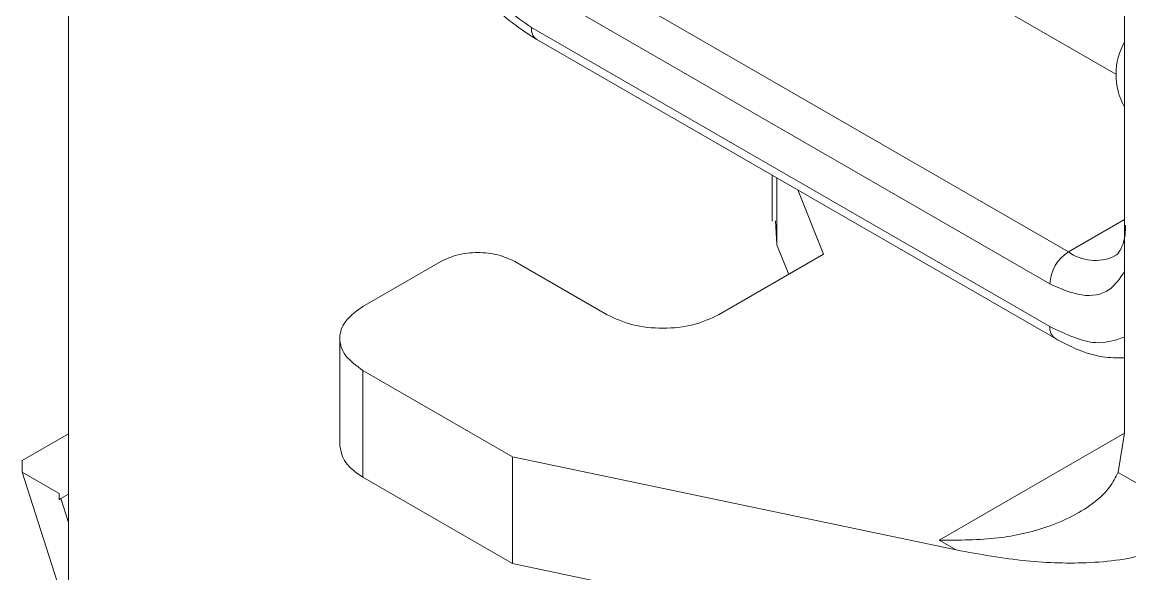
# Model space of a CAD drawing. Extents: x 4137 to 28680, y 2446 to 6814.
# Drawn here: x 24309.7 to 24363, y 6361.8 to 6388.4 of the extents above; entities that cross this region are included whole.
import ezdxf

# ---------------------------------------------------------------- set-up
doc = ezdxf.new("R2010")
doc.units = 0
doc.header["$LTSCALE"] = 0.5
doc.layers.get('0').update_dxf_attribs({"linetype": 'CONTINUOUS'})

msp = doc.modelspace()

# ---------------------------------------------------------------- linework, layer by layer
at = {"color": 7, "linetype": 'Continuous', "lineweight": 15}
for p, q in [((24311.89, 6666.926), (24311.89, 6358.274)), ((24311.89, 6666.926), (24311.89, 6358.274)), ((24311.89, 6666.926), (24311.89, 6358.274)), ((24311.89, 6666.926), (24311.89, 6358.274)), ((24362.692, 6368.584), (24362.692, 6418.997)), ((24362.692, 6368.584), (24362.692, 6418.997)), ((24362.692, 6368.584), (24362.692, 6418.997)), ((24362.692, 6368.584), (24362.692, 6418.997)), ((24335.054, 6391.718), (24360.001, 6377.317)), ((24335.054, 6391.718), (24360.001, 6377.317)), ((24335.054, 6391.718), (24360.001, 6377.317)), ((24335.054, 6391.718), (24360.001, 6377.317)), ((24353.683, 6390.838), (24362.289, 6385.868)), ((24353.683, 6390.838), (24362.289, 6385.868)), ((24353.683, 6390.838), (24362.289, 6385.868)), ((24353.683, 6390.838), (24362.289, 6385.868)), ((24334.163, 6390.175), (24359.11, 6375.773)), ((24334.163, 6390.175), (24359.11, 6375.773)), ((24334.163, 6390.175), (24359.11, 6375.773)), ((24334.163, 6390.175), (24359.11, 6375.773)), ((24359.11, 6373.716), (24334.163, 6388.117)), ((24359.11, 6373.716), (24334.163, 6388.117)), ((24359.11, 6373.716), (24334.163, 6388.117)), ((24359.11, 6373.716), (24334.163, 6388.117)), ((24334.424, 6387.54), (24359.371, 6373.139)), ((24334.424, 6387.54), (24359.371, 6373.139)), ((24334.424, 6387.54), (24359.371, 6373.139)), ((24334.424, 6387.54), (24359.371, 6373.139)), ((24345.746, 6381.004), (24345.746, 6378.801)), ((24345.746, 6381.004), (24345.746, 6378.801)), ((24345.746, 6381.004), (24345.746, 6378.801)), ((24345.746, 6381.004), (24345.746, 6378.801)), ((24346.977, 6380.294), (24348.215, 6377.198)), ((24346.977, 6380.294), (24348.215, 6377.198)), ((24346.977, 6380.294), (24348.215, 6377.198)), ((24346.977, 6380.294), (24348.215, 6377.198)), ((24345.912, 6378.81), (24345.972, 6377.661)), ((24345.912, 6378.81), (24345.972, 6377.661)), ((24345.912, 6378.81), (24345.972, 6377.661)), ((24345.912, 6378.81), (24345.972, 6377.661)), ((24345.972, 6377.661), (24346.543, 6376.233)), ((24345.972, 6377.661), (24346.543, 6376.233)), ((24345.972, 6377.661), (24346.543, 6376.233)), ((24345.972, 6377.661), (24346.543, 6376.233)), ((24348.215, 6377.198), (24343.162, 6374.281)), ((24348.215, 6377.198), (24343.162, 6374.281)), ((24348.215, 6377.198), (24343.162, 6374.281)), ((24348.215, 6377.198), (24343.162, 6374.281)), ((24329.798, 6376.853), (24326.056, 6374.693)), ((24329.798, 6376.853), (24326.056, 6374.693)), ((24329.798, 6376.853), (24326.056, 6374.693)), ((24329.798, 6376.853), (24326.056, 6374.693)), ((24337.816, 6374.281), (24333.362, 6376.853)), ((24337.816, 6374.281), (24333.362, 6376.853)), ((24337.816, 6374.281), (24333.362, 6376.853)), ((24337.816, 6374.281), (24333.362, 6376.853)), ((24324.949, 6373.155), (24324.949, 6368)), ((24324.949, 6373.155), (24324.949, 6368)), ((24324.949, 6373.155), (24324.949, 6368)), ((24324.949, 6373.155), (24324.949, 6368)), ((24326.056, 6371.607), (24333.254, 6367.451)), ((24326.056, 6371.607), (24326.056, 6366.463)), ((24326.056, 6371.607), (24333.254, 6367.451)), ((24326.056, 6371.607), (24326.056, 6366.463)), ((24326.056, 6371.607), (24333.254, 6367.451)), ((24326.056, 6371.607), (24326.056, 6366.463)), ((24326.056, 6371.607), (24333.254, 6367.451)), ((24326.056, 6371.607), (24326.056, 6366.463)), ((24311.89, 6368.561), (24309.662, 6367.275)), ((24311.89, 6368.561), (24309.662, 6367.275)), ((24311.89, 6368.561), (24309.662, 6367.275)), ((24311.89, 6368.561), (24309.662, 6367.275)), ((24362.387, 6366.703), (24362.692, 6368.584)), ((24362.387, 6366.703), (24362.692, 6368.584)), ((24362.387, 6366.703), (24362.692, 6368.584)), ((24362.387, 6366.703), (24362.692, 6368.584)), ((24309.662, 6366.713), (24309.662, 6367.275)), ((24309.662, 6366.713), (24309.662, 6367.275)), ((24309.662, 6366.713), (24309.662, 6367.275)), ((24309.662, 6366.713), (24309.662, 6367.275)), ((24333.254, 6367.451), (24354.604, 6362.965)), ((24333.254, 6367.451), (24333.254, 6362.307)), ((24333.254, 6367.451), (24354.604, 6362.965)), ((24333.254, 6367.451), (24333.254, 6362.307)), ((24333.254, 6367.451), (24354.604, 6362.965)), ((24333.254, 6367.451), (24333.254, 6362.307)), ((24333.254, 6367.451), (24354.604, 6362.965)), ((24333.254, 6367.451), (24333.254, 6362.307)), ((24309.662, 6366.713), (24311.444, 6365.684)), ((24311.89, 6359.768), (24309.662, 6366.713)), ((24309.662, 6366.713), (24311.444, 6365.684)), ((24311.89, 6359.768), (24309.662, 6366.713)), ((24309.662, 6366.713), (24311.444, 6365.684)), ((24311.89, 6359.768), (24309.662, 6366.713)), ((24309.662, 6366.713), (24311.444, 6365.684)), ((24311.89, 6359.768), (24309.662, 6366.713)), ((24326.056, 6366.463), (24333.254, 6362.307)), ((24326.056, 6366.463), (24333.254, 6362.307)), ((24326.056, 6366.463), (24333.254, 6362.307)), ((24326.056, 6366.463), (24333.254, 6362.307)), ((24365.811, 6364.726), (24362.388, 6366.702)), ((24365.811, 6364.726), (24362.388, 6366.702)), ((24365.811, 6364.726), (24362.388, 6366.702)), ((24365.811, 6364.726), (24362.388, 6366.702)), ((24311.444, 6365.684), (24311.444, 6365.394)), ((24311.444, 6365.684), (24311.444, 6365.394)), ((24311.444, 6365.684), (24311.444, 6365.394)), ((24311.444, 6365.684), (24311.444, 6365.394)), ((24311.89, 6365.651), (24311.444, 6365.394)), ((24311.89, 6365.651), (24311.444, 6365.394)), ((24311.89, 6365.651), (24311.444, 6365.394)), ((24311.89, 6365.651), (24311.444, 6365.394)), ((24311.444, 6365.394), (24311.523, 6365.439)), ((24311.444, 6365.394), (24311.523, 6365.439)), ((24311.444, 6365.394), (24311.523, 6365.439)), ((24311.444, 6365.394), (24311.523, 6365.439)), ((24311.523, 6365.439), (24311.89, 6365.651)), ((24311.523, 6365.439), (24311.89, 6365.651)), ((24311.523, 6365.439), (24311.89, 6365.651)), ((24311.523, 6365.439), (24311.89, 6365.651)), ((24311.523, 6365.439), (24311.89, 6364.295)), ((24311.523, 6365.439), (24311.89, 6364.295)), ((24311.523, 6365.439), (24311.89, 6364.295)), ((24311.523, 6365.439), (24311.89, 6364.295)), ((24353.783, 6363.439), (24354.604, 6362.965)), ((24353.783, 6363.439), (24354.604, 6362.965)), ((24353.783, 6363.439), (24354.604, 6362.965)), ((24353.783, 6363.439), (24354.604, 6362.965)), ((24333.254, 6362.307), (24354.053, 6357.937)), ((24333.254, 6362.307), (24354.053, 6357.937)), ((24333.254, 6362.307), (24354.053, 6357.937)), ((24333.254, 6362.307), (24354.053, 6357.937))]:
    msp.add_line(p, q, dxfattribs=at)
at = {"color": 8, "linetype": 'Continuous', "lineweight": 15}
for p, q in [((24345.972, 6380.874), (24345.972, 6377.661)), ((24345.972, 6380.874), (24345.972, 6377.661)), ((24345.972, 6380.874), (24345.972, 6377.661)), ((24345.972, 6380.874), (24345.972, 6377.661)), ((24360.001, 6377.317), (24362.692, 6378.87)), ((24360.001, 6377.317), (24362.692, 6378.87)), ((24360.001, 6377.317), (24362.692, 6378.87)), ((24360.001, 6377.317), (24362.692, 6378.87)), ((24353.783, 6363.439), (24362.692, 6368.583)), ((24353.783, 6363.439), (24362.692, 6368.583)), ((24353.783, 6363.439), (24362.692, 6368.583)), ((24353.783, 6363.439), (24362.692, 6368.583))]:
    msp.add_line(p, q, dxfattribs=at)
for centre, radius, start, end in [((24334.781, 6388.049), 0.621, 173.7001, 234.9888), ((24334.781, 6388.049), 0.621, 173.7001, 234.9888), ((24334.781, 6388.049), 0.621, 173.7001, 234.9888), ((24334.781, 6388.049), 0.621, 173.7001, 234.9888), ((24361.294, 6379.124), 2.222, 234.4119, 293.9675), ((24361.294, 6379.124), 2.222, 234.4119, 293.9675), ((24361.294, 6379.124), 2.222, 234.4119, 293.9675), ((24361.294, 6379.124), 2.222, 234.4119, 293.9675), ((24359.71, 6373.639), 0.604, 172.745, 235.9585), ((24359.71, 6373.639), 0.604, 172.745, 235.9585), ((24359.71, 6373.639), 0.604, 172.745, 235.9585), ((24359.71, 6373.639), 0.604, 172.745, 235.9585)]:
    msp.add_arc(centre, radius, start, end, dxfattribs=at)
at = {"color": 7, "linetype": 'Continuous', "lineweight": 15}
for centre, radius, start, end in [((24365.529, 6385.848), 3.238, 150.4176, 208.8124), ((24365.529, 6385.848), 3.238, 150.4176, 208.8124), ((24365.529, 6385.848), 3.238, 150.4176, 208.8124), ((24365.529, 6385.848), 3.238, 150.4176, 208.8124), ((24361.045, 6375.685), 1.936, 122.6052, 177.3948), ((24361.045, 6375.685), 1.936, 122.6052, 177.3948), ((24361.045, 6375.685), 1.936, 122.6052, 177.3948), ((24361.045, 6375.685), 1.936, 122.6052, 177.3948)]:
    msp.add_arc(centre, radius, start, end, dxfattribs=at)
for points, knots in [([(24328.003, 6398.662), (24328.012, 6398.361), (24328.038, 6397.497), (24328.314, 6395.994), (24328.905, 6394.198), (24329.751, 6392.447), (24330.812, 6390.812), (24332.048, 6389.365), (24333.274, 6388.264), (24334.089, 6387.752), (24334.424, 6387.54)], [0, 0, 0, 0, 0.074246, 0.21271, 0.350763, 0.48841, 0.625998, 0.763953, 0.902727, 1, 1, 1, 1]), ([(24328.003, 6398.662), (24328.012, 6398.361), (24328.038, 6397.497), (24328.314, 6395.994), (24328.905, 6394.198), (24329.751, 6392.447), (24330.812, 6390.812), (24332.048, 6389.365), (24333.274, 6388.264), (24334.089, 6387.752), (24334.424, 6387.54)], [0, 0, 0, 0, 0.074246, 0.21271, 0.350763, 0.48841, 0.625998, 0.763953, 0.902727, 1, 1, 1, 1]), ([(24328.003, 6398.662), (24328.012, 6398.361), (24328.038, 6397.497), (24328.314, 6395.994), (24328.905, 6394.198), (24329.751, 6392.447), (24330.812, 6390.812), (24332.048, 6389.365), (24333.274, 6388.264), (24334.089, 6387.752), (24334.424, 6387.54)], [0, 0, 0, 0, 0.074246, 0.21271, 0.350763, 0.48841, 0.625998, 0.763953, 0.902727, 1, 1, 1, 1]), ([(24328.003, 6398.662), (24328.012, 6398.361), (24328.038, 6397.497), (24328.314, 6395.994), (24328.905, 6394.198), (24329.751, 6392.447), (24330.812, 6390.812), (24332.048, 6389.365), (24333.274, 6388.264), (24334.089, 6387.752), (24334.424, 6387.54)], [0, 0, 0, 0, 0.074246, 0.21271, 0.350763, 0.48841, 0.625998, 0.763953, 0.902727, 1, 1, 1, 1]), ([(24334.163, 6388.117), (24333.405, 6388.656), (24331.887, 6389.733), (24329.973, 6392.385), (24328.633, 6395.368), (24328.459, 6397.221), (24328.372, 6398.148)], [0, 0, 0, 0, 0.25, 0.4999998, 0.7499998, 1, 1, 1, 1]), ([(24334.163, 6388.117), (24333.405, 6388.656), (24331.887, 6389.733), (24329.973, 6392.385), (24328.633, 6395.368), (24328.459, 6397.221), (24328.372, 6398.148)], [0, 0, 0, 0, 0.25, 0.4999998, 0.7499998, 1, 1, 1, 1]), ([(24334.163, 6388.117), (24333.405, 6388.656), (24331.887, 6389.733), (24329.973, 6392.385), (24328.633, 6395.368), (24328.459, 6397.221), (24328.372, 6398.148)], [0, 0, 0, 0, 0.25, 0.4999998, 0.7499998, 1, 1, 1, 1]), ([(24334.163, 6388.117), (24333.405, 6388.656), (24331.887, 6389.733), (24329.973, 6392.385), (24328.633, 6395.368), (24328.459, 6397.221), (24328.372, 6398.148)], [0, 0, 0, 0, 0.25, 0.4999998, 0.7499998, 1, 1, 1, 1]), ([(24362.75, 6378.603), (24362.745, 6378.447), (24362.728, 6377.993), (24362.549, 6377.451), (24362.364, 6377.183), (24362.229, 6377.13), (24362.189, 6377.114)], [0, 0, 0, 0, 0.1769264, 0.5135403, 0.8554986, 1, 1, 1, 1]), ([(24362.75, 6378.603), (24362.745, 6378.447), (24362.728, 6377.993), (24362.549, 6377.451), (24362.364, 6377.183), (24362.229, 6377.13), (24362.189, 6377.114)], [0, 0, 0, 0, 0.1769264, 0.5135403, 0.8554986, 1, 1, 1, 1]), ([(24362.75, 6378.603), (24362.745, 6378.447), (24362.728, 6377.993), (24362.549, 6377.451), (24362.364, 6377.183), (24362.229, 6377.13), (24362.189, 6377.114)], [0, 0, 0, 0, 0.1769264, 0.5135403, 0.8554986, 1, 1, 1, 1]), ([(24362.75, 6378.603), (24362.745, 6378.447), (24362.728, 6377.993), (24362.549, 6377.451), (24362.364, 6377.183), (24362.229, 6377.13), (24362.189, 6377.114)], [0, 0, 0, 0, 0.1769264, 0.5135403, 0.8554986, 1, 1, 1, 1]), ([(24333.362, 6376.853), (24333.101, 6376.972), (24332.581, 6377.211), (24331.58, 6377.313), (24330.579, 6377.211), (24330.058, 6376.972), (24329.798, 6376.853)], [0, 0, 0, 0, 0.249999, 0.499999, 0.75, 1, 1, 1, 1]), ([(24333.362, 6376.853), (24333.101, 6376.972), (24332.581, 6377.211), (24331.58, 6377.313), (24330.579, 6377.211), (24330.058, 6376.972), (24329.798, 6376.853)], [0, 0, 0, 0, 0.249999, 0.499999, 0.75, 1, 1, 1, 1]), ([(24333.362, 6376.853), (24333.101, 6376.972), (24332.581, 6377.211), (24331.58, 6377.313), (24330.579, 6377.211), (24330.058, 6376.972), (24329.798, 6376.853)], [0, 0, 0, 0, 0.249999, 0.499999, 0.75, 1, 1, 1, 1]), ([(24333.362, 6376.853), (24333.101, 6376.972), (24332.581, 6377.211), (24331.58, 6377.313), (24330.579, 6377.211), (24330.058, 6376.972), (24329.798, 6376.853)], [0, 0, 0, 0, 0.249999, 0.499999, 0.75, 1, 1, 1, 1]), ([(24326.056, 6374.693), (24325.746, 6374.467), (24325.126, 6374.017), (24324.86, 6373.15), (24325.126, 6372.283), (24325.746, 6371.832), (24326.056, 6371.607)], [0, 0, 0, 0, 0.249999, 0.5, 0.75, 1, 1, 1, 1]), ([(24326.056, 6374.693), (24325.746, 6374.467), (24325.126, 6374.017), (24324.86, 6373.15), (24325.126, 6372.283), (24325.746, 6371.832), (24326.056, 6371.607)], [0, 0, 0, 0, 0.249999, 0.5, 0.75, 1, 1, 1, 1]), ([(24326.056, 6374.693), (24325.746, 6374.467), (24325.126, 6374.017), (24324.86, 6373.15), (24325.126, 6372.283), (24325.746, 6371.832), (24326.056, 6371.607)], [0, 0, 0, 0, 0.249999, 0.5, 0.75, 1, 1, 1, 1]), ([(24326.056, 6374.693), (24325.746, 6374.467), (24325.126, 6374.017), (24324.86, 6373.15), (24325.126, 6372.283), (24325.746, 6371.832), (24326.056, 6371.607)], [0, 0, 0, 0, 0.249999, 0.5, 0.75, 1, 1, 1, 1]), ([(24343.162, 6374.281), (24342.772, 6374.102), (24341.991, 6373.744), (24340.489, 6373.591), (24338.988, 6373.744), (24338.207, 6374.102), (24337.816, 6374.281)], [0, 0, 0, 0, 0.250002, 0.500001, 0.750001, 1, 1, 1, 1]), ([(24343.162, 6374.281), (24342.772, 6374.102), (24341.991, 6373.744), (24340.489, 6373.591), (24338.988, 6373.744), (24338.207, 6374.102), (24337.816, 6374.281)], [0, 0, 0, 0, 0.250002, 0.500001, 0.750001, 1, 1, 1, 1]), ([(24343.162, 6374.281), (24342.772, 6374.102), (24341.991, 6373.744), (24340.489, 6373.591), (24338.988, 6373.744), (24338.207, 6374.102), (24337.816, 6374.281)], [0, 0, 0, 0, 0.250002, 0.500001, 0.750001, 1, 1, 1, 1]), ([(24343.162, 6374.281), (24342.772, 6374.102), (24341.991, 6373.744), (24340.489, 6373.591), (24338.988, 6373.744), (24338.207, 6374.102), (24337.816, 6374.281)], [0, 0, 0, 0, 0.250002, 0.500001, 0.750001, 1, 1, 1, 1]), ([(24359.371, 6373.139), (24359.632, 6373), (24360.386, 6372.597), (24361.512, 6372.221), (24362.348, 6372.214), (24362.692, 6372.211)], [0, 0, 0, 0, 0.237614, 0.68636, 1, 1, 1, 1]), ([(24359.371, 6373.139), (24359.632, 6373), (24360.386, 6372.597), (24361.512, 6372.221), (24362.348, 6372.214), (24362.692, 6372.211)], [0, 0, 0, 0, 0.237614, 0.68636, 1, 1, 1, 1]), ([(24359.371, 6373.139), (24359.632, 6373), (24360.386, 6372.597), (24361.512, 6372.221), (24362.348, 6372.214), (24362.692, 6372.211)], [0, 0, 0, 0, 0.237614, 0.68636, 1, 1, 1, 1]), ([(24359.371, 6373.139), (24359.632, 6373), (24360.386, 6372.597), (24361.512, 6372.221), (24362.348, 6372.214), (24362.692, 6372.211)], [0, 0, 0, 0, 0.237614, 0.68636, 1, 1, 1, 1]), ([(24324.949, 6368.006), (24325, 6367.717), (24325.103, 6367.139), (24325.738, 6366.688), (24326.056, 6366.463)], [0, 0, 0, 0, 0.5, 1, 1, 1, 1]), ([(24324.949, 6368.006), (24325, 6367.717), (24325.103, 6367.139), (24325.738, 6366.688), (24326.056, 6366.463)], [0, 0, 0, 0, 0.5, 1, 1, 1, 1]), ([(24324.949, 6368.006), (24325, 6367.717), (24325.103, 6367.139), (24325.738, 6366.688), (24326.056, 6366.463)], [0, 0, 0, 0, 0.5, 1, 1, 1, 1]), ([(24324.949, 6368.006), (24325, 6367.717), (24325.103, 6367.139), (24325.738, 6366.688), (24326.056, 6366.463)], [0, 0, 0, 0, 0.5, 1, 1, 1, 1]), ([(24353.783, 6363.439), (24354.74, 6363.439), (24356.529, 6363.438), (24359.15, 6364.034), (24360.982, 6364.953), (24362.021, 6365.958), (24362.269, 6366.463), (24362.387, 6366.703)], [0, 0, 0, 0, 0.267419, 0.500223, 0.77668, 0.893832, 1, 1, 1, 1]), ([(24353.783, 6363.439), (24354.74, 6363.439), (24356.529, 6363.438), (24359.15, 6364.034), (24360.982, 6364.953), (24362.021, 6365.958), (24362.269, 6366.463), (24362.387, 6366.703)], [0, 0, 0, 0, 0.267419, 0.500223, 0.77668, 0.893832, 1, 1, 1, 1]), ([(24353.783, 6363.439), (24354.74, 6363.439), (24356.529, 6363.438), (24359.15, 6364.034), (24360.982, 6364.953), (24362.021, 6365.958), (24362.269, 6366.463), (24362.387, 6366.703)], [0, 0, 0, 0, 0.267419, 0.500223, 0.77668, 0.893832, 1, 1, 1, 1]), ([(24353.783, 6363.439), (24354.74, 6363.439), (24356.529, 6363.438), (24359.15, 6364.034), (24360.982, 6364.953), (24362.021, 6365.958), (24362.269, 6366.463), (24362.387, 6366.703)], [0, 0, 0, 0, 0.267419, 0.500223, 0.77668, 0.893832, 1, 1, 1, 1]), ([(24354.053, 6357.937), (24354.789, 6357.813), (24356.257, 6357.566), (24358.436, 6357.625), (24360.439, 6358.011), (24362.256, 6358.759), (24363.751, 6359.814), (24364.911, 6361.212), (24365.667, 6362.85), (24365.763, 6364.105), (24365.811, 6364.726)], [0, 0, 0, 0, 0.125442, 0.250088, 0.382533, 0.500071, 0.629263, 0.750161, 0.876453, 1, 1, 1, 1]), ([(24354.053, 6357.937), (24354.789, 6357.813), (24356.257, 6357.566), (24358.436, 6357.625), (24360.439, 6358.011), (24362.256, 6358.759), (24363.751, 6359.814), (24364.911, 6361.212), (24365.667, 6362.85), (24365.763, 6364.105), (24365.811, 6364.726)], [0, 0, 0, 0, 0.125442, 0.250088, 0.382533, 0.500071, 0.629263, 0.750161, 0.876453, 1, 1, 1, 1]), ([(24354.053, 6357.937), (24354.789, 6357.813), (24356.257, 6357.566), (24358.436, 6357.625), (24360.439, 6358.011), (24362.256, 6358.759), (24363.751, 6359.814), (24364.911, 6361.212), (24365.667, 6362.85), (24365.763, 6364.105), (24365.811, 6364.726)], [0, 0, 0, 0, 0.125442, 0.250088, 0.382533, 0.500071, 0.629263, 0.750161, 0.876453, 1, 1, 1, 1]), ([(24354.053, 6357.937), (24354.789, 6357.813), (24356.257, 6357.566), (24358.436, 6357.625), (24360.439, 6358.011), (24362.256, 6358.759), (24363.751, 6359.814), (24364.911, 6361.212), (24365.667, 6362.85), (24365.763, 6364.105), (24365.811, 6364.726)], [0, 0, 0, 0, 0.125442, 0.250088, 0.382533, 0.500071, 0.629263, 0.750161, 0.876453, 1, 1, 1, 1]), ([(24365.811, 6364.726), (24365.78, 6364.512), (24365.734, 6364.181), (24365.483, 6363.811), (24365.177, 6363.482), (24364.693, 6363.145), (24363.85, 6362.778), (24362.625, 6362.481), (24360.611, 6362.295), (24357.904, 6362.368), (24355.731, 6362.761), (24354.604, 6362.965)], [0, 0, 0, 0, 0.05805, 0.090046, 0.125012, 0.183595, 0.250017, 0.366367, 0.49998, 0.740569, 1, 1, 1, 1]), ([(24365.811, 6364.726), (24365.78, 6364.512), (24365.734, 6364.181), (24365.483, 6363.811), (24365.177, 6363.482), (24364.693, 6363.145), (24363.85, 6362.778), (24362.625, 6362.481), (24360.611, 6362.295), (24357.904, 6362.368), (24355.731, 6362.761), (24354.604, 6362.965)], [0, 0, 0, 0, 0.05805, 0.090046, 0.125012, 0.183595, 0.250017, 0.366367, 0.49998, 0.740569, 1, 1, 1, 1]), ([(24365.811, 6364.726), (24365.78, 6364.512), (24365.734, 6364.181), (24365.483, 6363.811), (24365.177, 6363.482), (24364.693, 6363.145), (24363.85, 6362.778), (24362.625, 6362.481), (24360.611, 6362.295), (24357.904, 6362.368), (24355.731, 6362.761), (24354.604, 6362.965)], [0, 0, 0, 0, 0.05805, 0.090046, 0.125012, 0.183595, 0.250017, 0.366367, 0.49998, 0.740569, 1, 1, 1, 1]), ([(24365.811, 6364.726), (24365.78, 6364.512), (24365.734, 6364.181), (24365.483, 6363.811), (24365.177, 6363.482), (24364.693, 6363.145), (24363.85, 6362.778), (24362.625, 6362.481), (24360.611, 6362.295), (24357.904, 6362.368), (24355.731, 6362.761), (24354.604, 6362.965)], [0, 0, 0, 0, 0.05805, 0.090046, 0.125012, 0.183595, 0.250017, 0.366367, 0.49998, 0.740569, 1, 1, 1, 1])]:
    msp.add_open_spline(points, degree=3, knots=knots, dxfattribs=at)
at = {"color": 8, "linetype": 'Continuous', "lineweight": 15}
for points, knots in [([(24362.692, 6376.353), (24362.47, 6376.027), (24361.988, 6375.322), (24360.676, 6375.083), (24359.632, 6375.543), (24359.11, 6375.773)], [0, 0, 0, 0, 0.300599, 0.650299, 1, 1, 1, 1]), ([(24362.692, 6376.353), (24362.47, 6376.027), (24361.988, 6375.322), (24360.676, 6375.083), (24359.632, 6375.543), (24359.11, 6375.773)], [0, 0, 0, 0, 0.300599, 0.650299, 1, 1, 1, 1]), ([(24362.692, 6376.353), (24362.47, 6376.027), (24361.988, 6375.322), (24360.676, 6375.083), (24359.632, 6375.543), (24359.11, 6375.773)], [0, 0, 0, 0, 0.300599, 0.650299, 1, 1, 1, 1]), ([(24362.692, 6376.353), (24362.47, 6376.027), (24361.988, 6375.322), (24360.676, 6375.083), (24359.632, 6375.543), (24359.11, 6375.773)], [0, 0, 0, 0, 0.300599, 0.650299, 1, 1, 1, 1]), ([(24362.692, 6373.211), (24362.254, 6373.064), (24361.214, 6372.717), (24359.881, 6373.349), (24359.11, 6373.716)], [0, 0, 0, 0, 0.420959, 1, 1, 1, 1]), ([(24362.692, 6373.211), (24362.254, 6373.064), (24361.214, 6372.717), (24359.881, 6373.349), (24359.11, 6373.716)], [0, 0, 0, 0, 0.420959, 1, 1, 1, 1]), ([(24362.692, 6373.211), (24362.254, 6373.064), (24361.214, 6372.717), (24359.881, 6373.349), (24359.11, 6373.716)], [0, 0, 0, 0, 0.420959, 1, 1, 1, 1]), ([(24362.692, 6373.211), (24362.254, 6373.064), (24361.214, 6372.717), (24359.881, 6373.349), (24359.11, 6373.716)], [0, 0, 0, 0, 0.420959, 1, 1, 1, 1])]:
    msp.add_open_spline(points, degree=3, knots=knots, dxfattribs=at)

doc.saveas('drawing.dxf')
